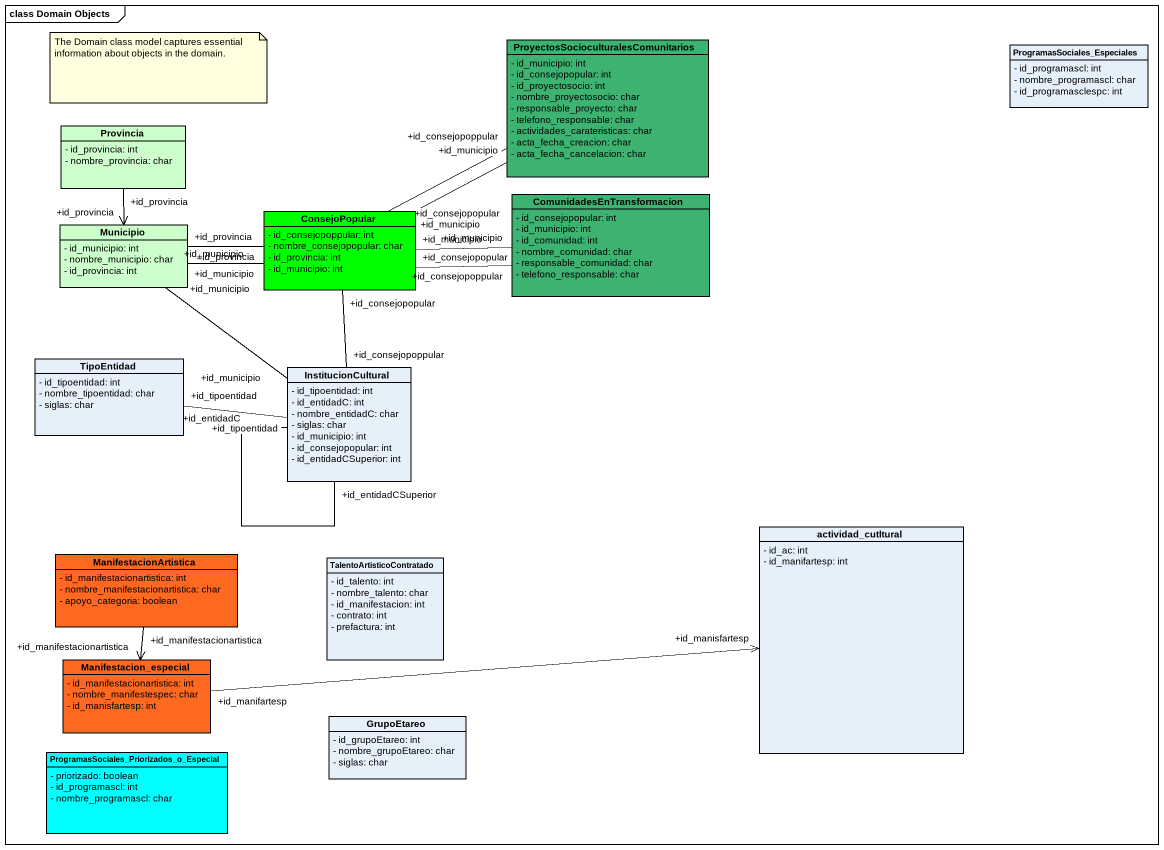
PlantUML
@startuml
mainframe class Domain Objects
hide circle
hide empty members
skinparam classAttributeIconSize 0
class "ProyectosSocioculturalesComunitarios" as ProyectosSocioculturalesComu #3CB371 {
  - id_municipio: int
  - id_consejopopular: int
  - id_proyectosocio: int
  - nombre_proyectosocio: char
  - responsable_proyecto: char
  - telefono_responsable: char
  - actividades_carateristicas: char
  - acta_fecha_creacion: char
  - acta_fecha_cancelacion: char
}
class ProgramasSociales_Especiales {
  - id_programascl: int
  - nombre_programascl: char
  - id_programasclespc: int
}
class Provincia #CCFFCC {
  - id_provincia: int
  - nombre_provincia: char
}
class Municipio #CCFFCC {
  - id_municipio: int
  - nombre_municipio: char
  - id_provincia: int
}
class ConsejoPopular #00FF00 {
  - id_consejopoppular: int
  - nombre_consejopopular: char
  - id_provincia: int
  - id_municipio: int
}
class ComunidadesEnTransformacion #3CB371 {
  - id_consejopopular: int
  - id_municipio: int
  - id_comunidad: int
  - nombre_comunidad: char
  - responsable_comunidad: char
  - telefono_responsable: char
}
class TipoEntidad {
  - id_tipoentidad: int
  - nombre_tipoentidad: char
  - siglas: char
}
class InstitucionCultural {
  - id_tipoentidad: int
  - id_entidadC: int
  - nombre_entidadC: char
  - siglas: char
  - id_municipio: int
  - id_consejopopular: int
  - id_entidadCSuperior: int
}
class actividad_cutltural {
  - id_ac: int
  - id_manifartesp: int
}
class ManifestacionArtistica #FF6820 {
  - id_manifestacionartistica: int
  - nombre_manifestacionartistica: char
  - apoyo_categoria: boolean
}
class TalentoArtisticoContratado {
  - id_talento: int
  - nombre_talento: char
  - id_manifestacion: int
  - contrato: int
  - prefactura: int
}
class Manifestacion_especial #FF6820 {
  - id_manifestacionartistica: int
  - nombre_manifestespec: char
  - id_manisfartesp: int
}
class "ProgramasSociales_Priorizados_o_Especial" as ProgramasSociales #00FFFF {
  - priorizado: boolean
  - id_programascl: int
  - nombre_programascl: char
}
class GrupoEtareo {
  - id_grupoEtareo: int
  - nombre_grupoEtareo: char
  - siglas: char
}
Provincia "+id_provincia" --> "+id_provincia" Municipio
Municipio "+id_provincia" -right- "+id_provincia" ConsejoPopular
Municipio "+id_municipio" -right- "+id_municipio" ConsejoPopular
Municipio "+id_municipio" -- "+id_municipio" InstitucionCultural
ConsejoPopular "+id_consejopopular" -right- "+id_consejopoppular" ProyectosSocioculturalesComu
ConsejoPopular "+id_municipio" -right- "+id_municipio" ProyectosSocioculturalesComu
ConsejoPopular "+id_consejopopular" -right- "+id_consejopoppular" ComunidadesEnTransformacion
ConsejoPopular "+id_municipio" -right- "+id_municipio" ComunidadesEnTransformacion
ConsejoPopular "+id_consejopopular" -- "+id_consejopoppular" InstitucionCultural
TipoEntidad "+id_tipoentidad" -right- "+id_tipoentidad" InstitucionCultural
InstitucionCultural "+id_entidadC" -- "+id_entidadCSuperior" InstitucionCultural
ManifestacionArtistica "+id_manifestacionartistica" --> "+id_manifestacionartistica" Manifestacion_especial
Manifestacion_especial "+id_manifartesp" -right-> "+id_manisfartesp" actividad_cutltural
note as N1
  The Domain class model captures essential information about objects in the domain.
end note
@enduml
